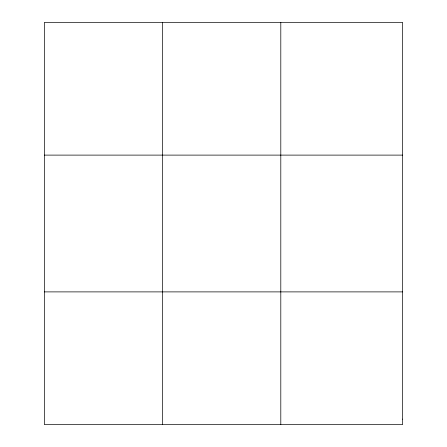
<?xml version="1.0" encoding="UTF-8"?>
<svg xmlns="http://www.w3.org/2000/svg" width="447" height="447" viewBox="0 0 447 447"><rect width="100%" height="100%" fill="white"/><g stroke="black" fill="none" stroke-linecap="round" stroke-linejoin="round"><path stroke-width="0.67" d="M162.619 22.35L162.619 424.65M280.8 22.35L280.8 424.65M44.437 155.109L402.563 155.109M44.437 291.891L402.563 291.891M402.563 419.118L402.563 424.65L44.437 424.65L44.437 22.35L402.563 22.35L402.563 419.118"/></g></svg>
